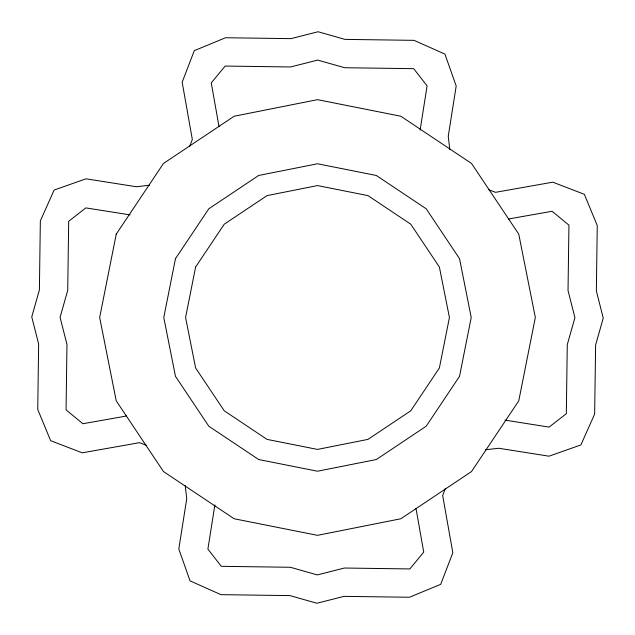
<?xml version="1.0" encoding="UTF-8"?>
<svg xmlns="http://www.w3.org/2000/svg" width="635" height="635" viewBox="0 0 635 635"><rect width="100%" height="100%" fill="white"/><g stroke="black" fill="none" stroke-linecap="round" stroke-linejoin="round"><path stroke-width="0.95" d="M214.884 504.912L207.899 549.132L221.313 566.325L290.362 567.277L317.302 574.921L344.448 568.031L409.853 568.936L423.736 552.117L415.996 508.452M420.116 130.088L427.101 85.868L413.687 68.675L344.638 67.723L317.698 60.079L290.552 66.969L225.147 66.064L211.264 82.883L219.004 126.548M189.635 146.645L192.326 139.47L182.174 82.209L194.302 50.657L225.536 37.743L290.949 38.64L318.087 31.75L345.035 39.394L414.076 40.346L444.944 54.126L456.192 86.003L448.262 136.263L449.763 149.455M445.365 488.355L442.674 495.53L452.826 552.791L440.698 584.343L409.464 597.257L344.051 596.36L316.913 603.25L289.965 595.606L220.924 594.654L190.055 580.874L178.808 548.997L186.738 498.737L185.237 485.545M508.452 219.004L552.117 211.264L568.936 225.147L568.031 290.552L574.921 317.698L567.277 344.638L566.325 413.687L549.132 427.101L504.912 420.116M126.548 415.996L82.883 423.736L66.064 409.853L66.969 344.448L60.079 317.302L67.723 290.362L68.675 221.313L85.868 207.899L130.088 214.884M149.455 185.237L136.263 186.738L86.003 178.808L54.126 190.055L40.346 220.924L39.394 289.965L31.75 316.913L38.64 344.051L37.743 409.464L50.657 440.698L82.209 452.826L139.47 442.674L146.645 445.365M485.545 449.763L498.737 448.262L548.997 456.192L580.874 444.944L594.654 414.076L595.606 345.035L603.25 318.087L596.36 290.949L597.257 225.536L584.343 194.302L552.791 182.174L495.53 192.326L488.355 189.635M116.245 234.14L99.663 317.5L116.245 400.86L163.465 471.535L234.14 518.755L317.5 535.337L400.86 518.755L471.535 471.535L518.755 400.86L535.337 317.5L518.755 234.14L471.535 163.465L400.86 116.245L317.5 99.663L234.14 116.245L163.465 163.465L116.245 234.14M175.474 258.667L163.774 317.5L175.474 376.333L208.796 426.204L258.667 459.526L317.5 471.226L376.333 459.526L426.204 426.204L459.526 376.333L471.226 317.5L459.526 258.667L426.204 208.796L376.333 175.474L317.5 163.774L258.667 175.474L208.796 208.796L175.474 258.667M195.62 267.017L185.579 317.5L195.62 367.983L224.219 410.781L267.017 439.38L317.5 449.421L367.983 439.38L410.781 410.781L439.38 367.983L449.421 317.5L439.38 267.017L410.781 224.219L367.983 195.62L317.5 185.579L267.017 195.62L224.219 224.219L195.62 267.017"/></g></svg>
